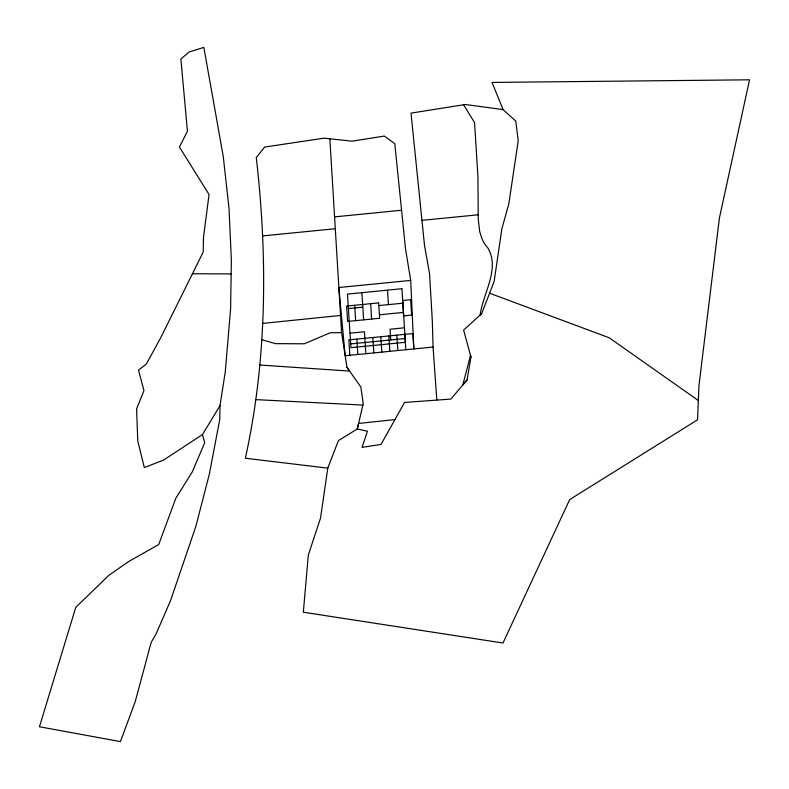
<?xml version="1.0" encoding="UTF-8"?>
<svg xmlns="http://www.w3.org/2000/svg" width="789" height="789" viewBox="0 0 789 789"><rect width="100%" height="100%" fill="white"/><g stroke="black" fill="none" stroke-linecap="round" stroke-linejoin="round"><path stroke-width="1.18" d="M219.983 405.674L219.776 419.344L209.391 473.962L195.82 526.5L170.473 600.774L156.163 633.725L151.182 642.374L135.215 701.658L120.431 741.601L39.45 726.758L75.793 607.313L108.882 575.319L128.439 561.66L158.717 544.538L175.809 498.313L192.269 471.891L204.716 442.698L202.467 434.581L219.983 405.674L225.289 371.806L230.605 308.775L231.364 260.064L229.037 208.641L223.257 156.488L203.848 47.399L189.054 51.985L180.878 59.067L187.447 131.23L179.428 147.03L209.046 194.528L203.454 237.824L203.227 252.007L160.867 337.436L146.32 364.084L138.479 370.11L143.963 390.585L136.596 408.889L137.769 440.962L144.328 467.571L163.57 460.066L202.467 434.581M467.078 379.894L450.874 399.076L404.56 402.459L381.008 444.404L362.043 447.393L367.467 431.208L357.299 428.989L338.422 440.578L327.79 468.143L320.541 517.969L308.341 555.042L303.331 612.215L502.997 643.005L569.688 499.585L697.545 419.807L698.985 385.357L719.43 217.912L749.55 79.807L492.011 82.431L503.096 109.592L515.769 121.082L518.215 140.758L508.777 204.095L501.903 228.632L494.131 281.466L481.625 313.726L463.626 330.049L470.954 357.111L467.078 379.894L462.798 384.963L470.5 355.415L470.954 357.111M481.625 313.726L480.136 315.087C482.838 293.459 500.581 268.664 487.632 247.588A28.453 26.954 -24 0 1 481.842 238.278L479.732 231.749L478.233 219.017L477.937 176.904L474.574 122.591L463.567 104.759M394.944 419.58L358.591 423.456L357.299 428.989L363.236 403.544L360.849 387.054L346.982 367.349L341.588 332.583L329.841 138.765M262.372 323.441L340.552 315.452M334.575 216.876L401.571 210.249M262.727 235.901L335.295 228.721M421.947 220.348L478.154 214.795M327.79 468.143L245.359 458.231C267.067 359.745 267.737 257.451 256.277 157.563L264.64 147.05L324.309 138.154L352.052 141.211L384.302 136.073L394.786 143.667L405.516 248.841L410.694 280.411L338.856 287.521L345.178 355.74L433.062 347.052L432.313 320.788L429.551 273.655L424.531 245.665L411.01 113.133L465.263 104.493L503.096 109.592M348.393 308.588L362.832 307.158M378.819 305.57L402.873 303.193M379.42 314.801L403.426 312.424M349.991 333.195L364.429 331.765L365.84 353.699M404.471 327.8L390.032 329.23L390.733 339.96M350.691 343.925L405.161 338.53M341.588 332.583L330.147 332.8L304.288 343.797L275.43 343.639L261.83 339.714M192.408 273.763L231.147 273.901M255.715 399.619L362.881 405.073M259.788 365.031L349.596 371.067L346.982 367.349M489.574 293.212L609.187 337.761L698.354 400.516M433.062 347.052L436.82 400.102M404.846 334.358L405.842 349.744M396.847 335.147L397.843 350.533M387.498 290.135L388.435 304.623M388.839 335.946L389.845 351.322M380.84 336.735L381.837 352.111M370.643 303.686L371.639 319.072M372.842 337.524L373.838 352.91M361.895 292.67L363.64 319.861M354.646 305.274L355.642 320.65M356.835 339.112L357.831 354.488M349.833 355.287L348.837 339.901L412.844 333.569L413.84 348.945L410.694 280.411M401.926 288.715L347.456 294.1L350.927 347.683L405.408 342.288L401.926 288.715M378.641 302.897L346.637 306.063L347.633 321.448L379.647 318.273L378.641 302.897M410.645 299.731L402.646 300.52L403.643 315.906L411.651 315.107L410.645 299.731"/></g></svg>
